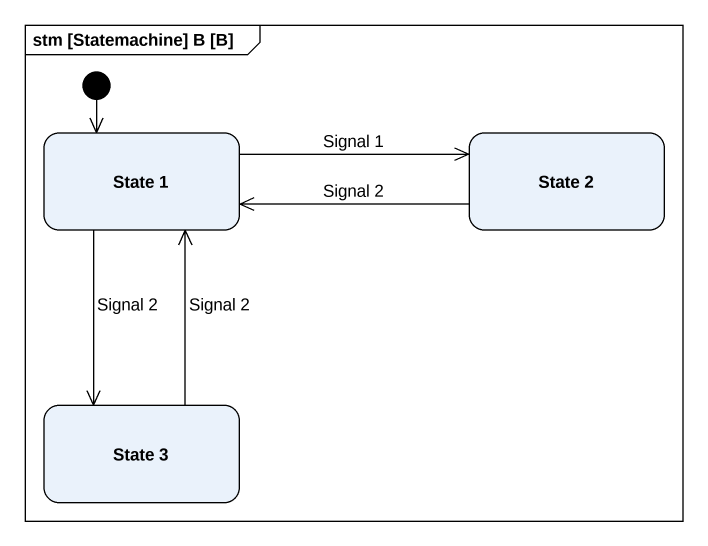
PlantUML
@startuml
mainframe stm [Statemachine] B [B]
hide empty description
state "State 1" as State_1
state "State 2" as State_2
state "State 3" as State_3
[*] --> State_1
State_1 -right-> State_2 : Signal 1
State_1 --> State_3 : Signal 2
State_2 -left-> State_1 : Signal 2
State_3 -up-> State_1 : Signal 2
@enduml
